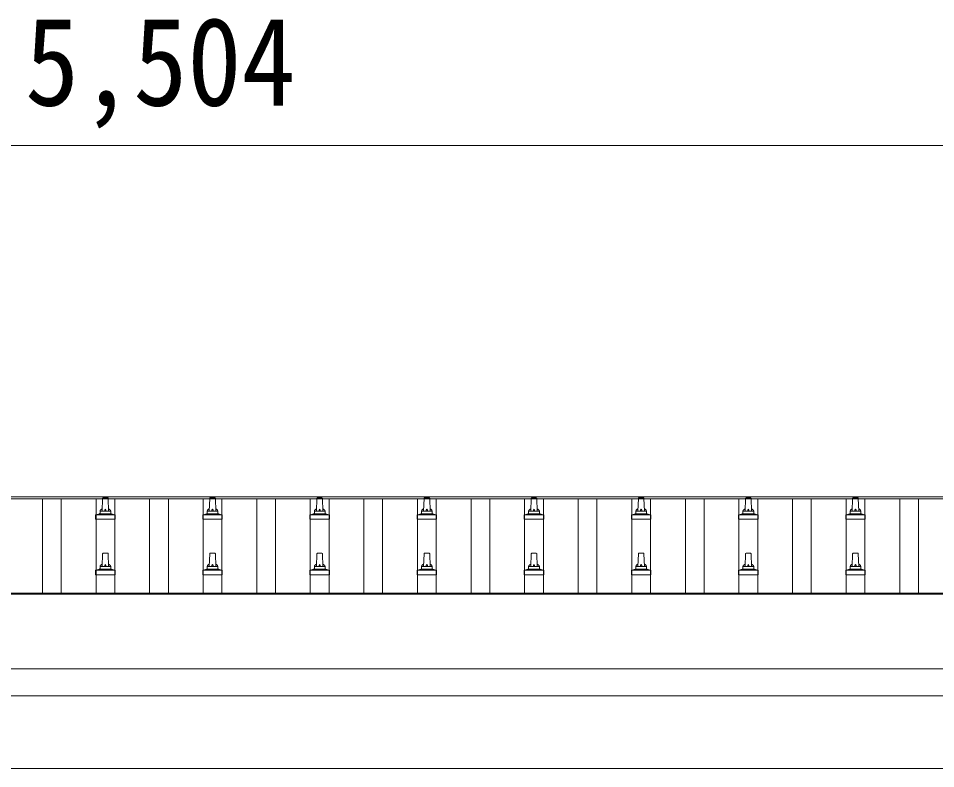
# Model space of a CAD drawing. Units: millimetres at full size, sheet at 1:50; details may follow other scales. Extents: x -14053 to 14053, y -9700 to 9700.
# Drawn here: x -4086 to -2374, y -1767 to -366 of the extents above; entities that cross this region are included whole.
import ezdxf
from ezdxf.enums import TextEntityAlignment as Align

# ---------------------------------------------------------------- set-up
doc = ezdxf.new("R2010")
doc.units = ezdxf.units.MM
doc.header["$LTSCALE"] = 50
for name, color, linetype, lineweight in [('0-1_Defpoints', 4, 'Continuous', 9), ('0-3_SHAPE', 5, 'Continuous', 5), ('0-6_PARTS1', 6, 'Continuous', 9)]:
    doc.layers.add(name, color=color, linetype=linetype, lineweight=lineweight)
doc.styles.add('ＭＳ ゴシック', font='')
doc.styles.get('ＭＳ ゴシック').set_extended_font_data('MS Gothic')

msp = doc.modelspace()

# ---------------------------------------------------------------- linework, layer by layer
at = {"layer": '0-1_Defpoints'}
for p, q in [((-6546.78, -1259.47), (-1100.78, -1259.47)), ((-6546.78, -1263.05), (-1100.78, -1263.05)), ((-6544.78, -1439.08), (-1102.78, -1439.08)), ((-6544.78, -1440.97), (-1102.78, -1440.97)), ((-1102.78, -1580.85), (-6544.78, -1580.85)), ((-6544.78, -1630.68), (-1102.78, -1630.68)), ((-6523.78, -1766.91), (-1217.82, -1766.91))]:
    msp.add_line(p, q, dxfattribs=at)
at = {"layer": '0-3_SHAPE', "color": 4, "lineweight": 9}
for p, q in [((-4041.28, -1439.08), (-4041.28, -1263.05)), ((-4006.28, -1439.08), (-4006.28, -1263.05)), ((-3941.28, -1439.08), (-3941.28, -1263.05)), ((-3906.28, -1439.08), (-3906.28, -1263.05)), ((-3841.28, -1439.08), (-3841.28, -1263.05)), ((-3806.28, -1439.08), (-3806.28, -1263.05)), ((-3741.28, -1439.08), (-3741.28, -1263.05)), ((-3706.28, -1439.08), (-3706.28, -1263.05)), ((-3641.28, -1439.08), (-3641.28, -1263.05)), ((-3606.28, -1439.08), (-3606.28, -1263.05)), ((-3541.28, -1439.08), (-3541.28, -1263.05)), ((-3506.28, -1439.08), (-3506.28, -1263.05)), ((-3441.28, -1439.08), (-3441.28, -1263.05)), ((-3406.28, -1439.08), (-3406.28, -1263.05)), ((-3341.28, -1439.08), (-3341.28, -1263.05)), ((-3306.28, -1439.08), (-3306.28, -1263.05)), ((-3241.28, -1439.08), (-3241.28, -1263.05)), ((-3206.28, -1439.08), (-3206.28, -1263.05)), ((-3141.28, -1439.08), (-3141.28, -1263.05)), ((-3106.28, -1439.08), (-3106.28, -1263.05)), ((-3041.28, -1439.08), (-3041.28, -1263.05)), ((-3006.28, -1439.08), (-3006.28, -1263.05)), ((-2941.28, -1439.08), (-2941.28, -1263.05)), ((-2906.28, -1439.08), (-2906.28, -1263.05)), ((-2841.28, -1439.08), (-2841.28, -1263.05)), ((-2806.28, -1439.08), (-2806.28, -1263.05)), ((-2741.28, -1439.08), (-2741.28, -1263.05)), ((-2706.28, -1439.08), (-2706.28, -1263.05)), ((-2641.28, -1439.08), (-2641.28, -1263.05)), ((-2606.28, -1439.08), (-2606.28, -1263.05)), ((-2541.28, -1439.08), (-2541.28, -1263.05)), ((-2506.28, -1439.08), (-2506.28, -1263.05)), ((-2441.28, -1439.08), (-2441.28, -1263.05)), ((-2406.28, -1439.08), (-2406.28, -1263.05))]:
    msp.add_line(p, q, dxfattribs=at)
at = {"layer": '0-3_SHAPE'}
for p, q in [((-3929.78, -1285.99), (-3929.05, -1262.46)), ((-3928.05, -1261.49), (-3919.5, -1261.49)), ((-3918.5, -1262.46), (-3917.78, -1285.99)), ((-3729.78, -1285.99), (-3729.05, -1262.46)), ((-3728.05, -1261.49), (-3719.5, -1261.49)), ((-3718.5, -1262.46), (-3717.78, -1285.99)), ((-3529.78, -1285.99), (-3529.05, -1262.46)), ((-3528.05, -1261.49), (-3519.5, -1261.49)), ((-3518.5, -1262.46), (-3517.78, -1285.99)), ((-3329.78, -1285.99), (-3329.05, -1262.46)), ((-3328.05, -1261.49), (-3319.5, -1261.49)), ((-3318.5, -1262.46), (-3317.78, -1285.99)), ((-3129.78, -1285.99), (-3129.05, -1262.46)), ((-3128.05, -1261.49), (-3119.5, -1261.49)), ((-3118.5, -1262.46), (-3117.78, -1285.99)), ((-2929.78, -1285.99), (-2929.05, -1262.46)), ((-2928.05, -1261.49), (-2919.5, -1261.49)), ((-2918.5, -1262.46), (-2917.78, -1285.99)), ((-2729.78, -1285.99), (-2729.05, -1262.46)), ((-2728.05, -1261.49), (-2719.5, -1261.49)), ((-2718.5, -1262.46), (-2717.78, -1285.99)), ((-2529.78, -1285.99), (-2529.05, -1262.46)), ((-2528.05, -1261.49), (-2519.5, -1261.49)), ((-2518.5, -1262.46), (-2517.78, -1285.99)), ((-3942.03, -1301.49), (-3942.03, -1293.77)), ((-3941.65, -1292.99), (-3905.91, -1292.99)), ((-3941.26, -1292.8), (-3934.54, -1291.17)), ((-3934.16, -1290.99), (-3913.4, -1290.99)), ((-3933.78, -1290.2), (-3933.78, -1285.99)), ((-3932.78, -1285.99), (-3914.78, -1285.99)), ((-3913.78, -1290.2), (-3913.78, -1285.99)), ((-3906.29, -1292.8), (-3913.01, -1291.17)), ((-3905.53, -1301.49), (-3905.53, -1293.77)), ((-3742.03, -1301.49), (-3742.03, -1293.77)), ((-3741.65, -1292.99), (-3705.91, -1292.99)), ((-3741.26, -1292.8), (-3734.54, -1291.17)), ((-3734.16, -1290.99), (-3713.4, -1290.99)), ((-3733.78, -1290.2), (-3733.78, -1285.99)), ((-3732.78, -1285.99), (-3714.78, -1285.99)), ((-3713.78, -1290.2), (-3713.78, -1285.99)), ((-3706.29, -1292.8), (-3713.01, -1291.17)), ((-3705.53, -1301.49), (-3705.53, -1293.77)), ((-3542.03, -1301.49), (-3542.03, -1293.77)), ((-3541.65, -1292.99), (-3505.91, -1292.99)), ((-3541.26, -1292.8), (-3534.54, -1291.17)), ((-3534.16, -1290.99), (-3513.4, -1290.99)), ((-3533.78, -1290.2), (-3533.78, -1285.99)), ((-3532.78, -1285.99), (-3514.78, -1285.99)), ((-3513.78, -1290.2), (-3513.78, -1285.99)), ((-3506.29, -1292.8), (-3513.01, -1291.17)), ((-3505.53, -1301.49), (-3505.53, -1293.77)), ((-3342.03, -1301.49), (-3342.03, -1293.77)), ((-3341.65, -1292.99), (-3305.91, -1292.99)), ((-3341.26, -1292.8), (-3334.54, -1291.17)), ((-3334.16, -1290.99), (-3313.4, -1290.99)), ((-3333.78, -1290.2), (-3333.78, -1285.99)), ((-3332.78, -1285.99), (-3314.78, -1285.99)), ((-3313.78, -1290.2), (-3313.78, -1285.99)), ((-3306.29, -1292.8), (-3313.01, -1291.17)), ((-3305.53, -1301.49), (-3305.53, -1293.77)), ((-3142.03, -1301.49), (-3142.03, -1293.77)), ((-3141.65, -1292.99), (-3105.91, -1292.99)), ((-3141.26, -1292.8), (-3134.54, -1291.17)), ((-3134.16, -1290.99), (-3113.4, -1290.99)), ((-3133.78, -1290.2), (-3133.78, -1285.99)), ((-3132.78, -1285.99), (-3114.78, -1285.99)), ((-3113.78, -1290.2), (-3113.78, -1285.99)), ((-3106.29, -1292.8), (-3113.01, -1291.17)), ((-3105.53, -1301.49), (-3105.53, -1293.77)), ((-2942.03, -1301.49), (-2942.03, -1293.77)), ((-2941.65, -1292.99), (-2905.91, -1292.99)), ((-2941.26, -1292.8), (-2934.54, -1291.17)), ((-2934.16, -1290.99), (-2913.4, -1290.99)), ((-2933.78, -1290.2), (-2933.78, -1285.99)), ((-2932.78, -1285.99), (-2914.78, -1285.99)), ((-2913.78, -1290.2), (-2913.78, -1285.99)), ((-2906.29, -1292.8), (-2913.01, -1291.17)), ((-2905.53, -1301.49), (-2905.53, -1293.77)), ((-2742.03, -1301.49), (-2742.03, -1293.77)), ((-2741.65, -1292.99), (-2705.91, -1292.99)), ((-2741.26, -1292.8), (-2734.54, -1291.17)), ((-2734.16, -1290.99), (-2713.4, -1290.99)), ((-2733.78, -1290.2), (-2733.78, -1285.99)), ((-2732.78, -1285.99), (-2714.78, -1285.99)), ((-2713.78, -1290.2), (-2713.78, -1285.99)), ((-2706.29, -1292.8), (-2713.01, -1291.17)), ((-2705.53, -1301.49), (-2705.53, -1293.77)), ((-2542.03, -1301.49), (-2542.03, -1293.77)), ((-2541.65, -1292.99), (-2505.91, -1292.99)), ((-2541.26, -1292.8), (-2534.54, -1291.17)), ((-2534.16, -1290.99), (-2513.4, -1290.99)), ((-2533.78, -1290.2), (-2533.78, -1285.99)), ((-2532.78, -1285.99), (-2514.78, -1285.99)), ((-2513.78, -1290.2), (-2513.78, -1285.99)), ((-2506.29, -1292.8), (-2513.01, -1291.17)), ((-2505.53, -1301.49), (-2505.53, -1293.77)), ((-3905.53, -1301.49), (-3942.03, -1301.49)), ((-3705.53, -1301.49), (-3742.03, -1301.49)), ((-3505.53, -1301.49), (-3542.03, -1301.49)), ((-3305.53, -1301.49), (-3342.03, -1301.49)), ((-3105.53, -1301.49), (-3142.03, -1301.49)), ((-2905.53, -1301.49), (-2942.03, -1301.49)), ((-2705.53, -1301.49), (-2742.03, -1301.49)), ((-2505.53, -1301.49), (-2542.03, -1301.49)), ((-3929.78, -1389.32), (-3929.05, -1365.79)), ((-3928.05, -1364.82), (-3919.5, -1364.82)), ((-3918.5, -1365.79), (-3917.78, -1389.32)), ((-3729.78, -1389.32), (-3729.05, -1365.79)), ((-3728.05, -1364.82), (-3719.5, -1364.82)), ((-3718.5, -1365.79), (-3717.78, -1389.32)), ((-3529.78, -1389.32), (-3529.05, -1365.79)), ((-3528.05, -1364.82), (-3519.5, -1364.82)), ((-3518.5, -1365.79), (-3517.78, -1389.32)), ((-3329.78, -1389.32), (-3329.05, -1365.79)), ((-3328.05, -1364.82), (-3319.5, -1364.82)), ((-3318.5, -1365.79), (-3317.78, -1389.32)), ((-3129.78, -1389.32), (-3129.05, -1365.79)), ((-3128.05, -1364.82), (-3119.5, -1364.82)), ((-3118.5, -1365.79), (-3117.78, -1389.32)), ((-2929.78, -1389.32), (-2929.05, -1365.79)), ((-2928.05, -1364.82), (-2919.5, -1364.82)), ((-2918.5, -1365.79), (-2917.78, -1389.32)), ((-2729.78, -1389.32), (-2729.05, -1365.79)), ((-2728.05, -1364.82), (-2719.5, -1364.82)), ((-2718.5, -1365.79), (-2717.78, -1389.32)), ((-2529.78, -1389.32), (-2529.05, -1365.79)), ((-2528.05, -1364.82), (-2519.5, -1364.82)), ((-2518.5, -1365.79), (-2517.78, -1389.32)), ((-3942.03, -1404.82), (-3942.03, -1397.11)), ((-3941.65, -1396.32), (-3905.91, -1396.32)), ((-3941.26, -1396.13), (-3934.54, -1394.5)), ((-3934.16, -1394.32), (-3913.4, -1394.32)), ((-3933.78, -1393.53), (-3933.78, -1389.32)), ((-3932.78, -1389.32), (-3914.78, -1389.32)), ((-3913.78, -1393.53), (-3913.78, -1389.32)), ((-3906.29, -1396.13), (-3913.01, -1394.5)), ((-3905.53, -1404.82), (-3905.53, -1397.11)), ((-3742.03, -1404.82), (-3742.03, -1397.11)), ((-3741.65, -1396.32), (-3705.91, -1396.32)), ((-3741.26, -1396.13), (-3734.54, -1394.5)), ((-3734.16, -1394.32), (-3713.4, -1394.32)), ((-3733.78, -1393.53), (-3733.78, -1389.32)), ((-3732.78, -1389.32), (-3714.78, -1389.32)), ((-3713.78, -1393.53), (-3713.78, -1389.32)), ((-3706.29, -1396.13), (-3713.01, -1394.5)), ((-3705.53, -1404.82), (-3705.53, -1397.11)), ((-3542.03, -1404.82), (-3542.03, -1397.11)), ((-3541.65, -1396.32), (-3505.91, -1396.32)), ((-3541.26, -1396.13), (-3534.54, -1394.5)), ((-3534.16, -1394.32), (-3513.4, -1394.32)), ((-3533.78, -1393.53), (-3533.78, -1389.32)), ((-3532.78, -1389.32), (-3514.78, -1389.32)), ((-3513.78, -1393.53), (-3513.78, -1389.32)), ((-3506.29, -1396.13), (-3513.01, -1394.5)), ((-3505.53, -1404.82), (-3505.53, -1397.11)), ((-3342.03, -1404.82), (-3342.03, -1397.11)), ((-3341.65, -1396.32), (-3305.91, -1396.32)), ((-3341.26, -1396.13), (-3334.54, -1394.5)), ((-3334.16, -1394.32), (-3313.4, -1394.32)), ((-3333.78, -1393.53), (-3333.78, -1389.32)), ((-3332.78, -1389.32), (-3314.78, -1389.32)), ((-3313.78, -1393.53), (-3313.78, -1389.32)), ((-3306.29, -1396.13), (-3313.01, -1394.5)), ((-3305.53, -1404.82), (-3305.53, -1397.11)), ((-3142.03, -1404.82), (-3142.03, -1397.11)), ((-3141.65, -1396.32), (-3105.91, -1396.32)), ((-3141.26, -1396.13), (-3134.54, -1394.5)), ((-3134.16, -1394.32), (-3113.4, -1394.32)), ((-3133.78, -1393.53), (-3133.78, -1389.32)), ((-3132.78, -1389.32), (-3114.78, -1389.32)), ((-3113.78, -1393.53), (-3113.78, -1389.32)), ((-3106.29, -1396.13), (-3113.01, -1394.5)), ((-3105.53, -1404.82), (-3105.53, -1397.11)), ((-2942.03, -1404.82), (-2942.03, -1397.11)), ((-2941.65, -1396.32), (-2905.91, -1396.32)), ((-2941.26, -1396.13), (-2934.54, -1394.5)), ((-2934.16, -1394.32), (-2913.4, -1394.32)), ((-2933.78, -1393.53), (-2933.78, -1389.32)), ((-2932.78, -1389.32), (-2914.78, -1389.32)), ((-2913.78, -1393.53), (-2913.78, -1389.32)), ((-2906.29, -1396.13), (-2913.01, -1394.5)), ((-2905.53, -1404.82), (-2905.53, -1397.11)), ((-2742.03, -1404.82), (-2742.03, -1397.11)), ((-2741.65, -1396.32), (-2705.91, -1396.32)), ((-2741.26, -1396.13), (-2734.54, -1394.5)), ((-2734.16, -1394.32), (-2713.4, -1394.32)), ((-2733.78, -1393.53), (-2733.78, -1389.32)), ((-2732.78, -1389.32), (-2714.78, -1389.32)), ((-2713.78, -1393.53), (-2713.78, -1389.32)), ((-2706.29, -1396.13), (-2713.01, -1394.5)), ((-2705.53, -1404.82), (-2705.53, -1397.11)), ((-2542.03, -1404.82), (-2542.03, -1397.11)), ((-2541.65, -1396.32), (-2505.91, -1396.32)), ((-2541.26, -1396.13), (-2534.54, -1394.5)), ((-2534.16, -1394.32), (-2513.4, -1394.32)), ((-2533.78, -1393.53), (-2533.78, -1389.32)), ((-2532.78, -1389.32), (-2514.78, -1389.32)), ((-2513.78, -1393.53), (-2513.78, -1389.32)), ((-2506.29, -1396.13), (-2513.01, -1394.5)), ((-2505.53, -1404.82), (-2505.53, -1397.11)), ((-3905.53, -1404.82), (-3942.03, -1404.82)), ((-3705.53, -1404.82), (-3742.03, -1404.82)), ((-3505.53, -1404.82), (-3542.03, -1404.82)), ((-3305.53, -1404.82), (-3342.03, -1404.82)), ((-3105.53, -1404.82), (-3142.03, -1404.82)), ((-2905.53, -1404.82), (-2942.03, -1404.82)), ((-2705.53, -1404.82), (-2742.03, -1404.82)), ((-2505.53, -1404.82), (-2542.03, -1404.82))]:
    msp.add_line(p, q, dxfattribs=at)
for centre, radius, start, end in [((-3928.05, -1262.49), 1, 90, 178.60509), ((-3919.5, -1262.49), 1, 1.39491, 90), ((-3728.05, -1262.49), 1, 90, 178.60509), ((-3719.5, -1262.49), 1, 1.39491, 90), ((-3528.05, -1262.49), 1, 90, 178.60509), ((-3519.5, -1262.49), 1, 1.39491, 90), ((-3328.05, -1262.49), 1, 90, 178.60509), ((-3319.5, -1262.49), 1, 1.39491, 90), ((-3128.05, -1262.49), 1, 90, 178.60509), ((-3119.5, -1262.49), 1, 1.39491, 90), ((-2928.05, -1262.49), 1, 90, 178.60509), ((-2919.5, -1262.49), 1, 1.39491, 90), ((-2728.05, -1262.49), 1, 90, 178.60509), ((-2719.5, -1262.49), 1, 1.39491, 90), ((-2528.05, -1262.49), 1, 90, 178.60509), ((-2519.5, -1262.49), 1, 1.39491, 90), ((-3929.69, -1286.62), 4.13, 90, 171.17633), ((-3920.45, -1285.99), 4.83, 133.60282, 180), ((-3927.11, -1285.99), 4.83, 0, 46.39718), ((-3917.86, -1286.62), 4.13, 8.82367, 90), ((-3729.69, -1286.62), 4.13, 90, 171.17633), ((-3720.45, -1285.99), 4.83, 133.60282, 180), ((-3727.11, -1285.99), 4.83, 0, 46.39718), ((-3717.86, -1286.62), 4.13, 8.82367, 90), ((-3529.69, -1286.62), 4.13, 90, 171.17633), ((-3520.45, -1285.99), 4.83, 133.60282, 180), ((-3527.11, -1285.99), 4.83, 0, 46.39718), ((-3517.86, -1286.62), 4.13, 8.82367, 90), ((-3329.69, -1286.62), 4.13, 90, 171.17633), ((-3320.45, -1285.99), 4.83, 133.60282, 180), ((-3327.11, -1285.99), 4.83, 0, 46.39718), ((-3317.86, -1286.62), 4.13, 8.82367, 90), ((-3129.69, -1286.62), 4.13, 90, 171.17633), ((-3120.45, -1285.99), 4.83, 133.60282, 180), ((-3127.11, -1285.99), 4.83, 0, 46.39718), ((-3117.86, -1286.62), 4.13, 8.82367, 90), ((-2929.69, -1286.62), 4.13, 90, 171.17633), ((-2920.45, -1285.99), 4.83, 133.60282, 180), ((-2927.11, -1285.99), 4.83, 0, 46.39718), ((-2917.86, -1286.62), 4.13, 8.82367, 90), ((-2729.69, -1286.62), 4.13, 90, 171.17633), ((-2720.45, -1285.99), 4.83, 133.60282, 180), ((-2727.11, -1285.99), 4.83, 0, 46.39718), ((-2717.86, -1286.62), 4.13, 8.82367, 90), ((-2529.69, -1286.62), 4.13, 90, 171.17633), ((-2520.45, -1285.99), 4.83, 133.60282, 180), ((-2527.11, -1285.99), 4.83, 0, 46.39718), ((-2517.86, -1286.62), 4.13, 8.82367, 90), ((-3941.03, -1293.77), 1, 103.62699, 180), ((-3934.78, -1290.2), 1, 283.62699, 0), ((-3932.78, -1286.99), 1, 90, 180), ((-3914.78, -1286.99), 1, 0, 90), ((-3912.78, -1290.2), 1, 180, 256.37301), ((-3906.53, -1293.77), 1, 0, 76.37301), ((-3741.03, -1293.77), 1, 103.62699, 180), ((-3734.78, -1290.2), 1, 283.62699, 0), ((-3732.78, -1286.99), 1, 90, 180), ((-3714.78, -1286.99), 1, 0, 90), ((-3712.78, -1290.2), 1, 180, 256.37301), ((-3706.53, -1293.77), 1, 0, 76.37301), ((-3541.03, -1293.77), 1, 103.62699, 180), ((-3534.78, -1290.2), 1, 283.62699, 0), ((-3532.78, -1286.99), 1, 90, 180), ((-3514.78, -1286.99), 1, 0, 90), ((-3512.78, -1290.2), 1, 180, 256.37301), ((-3506.53, -1293.77), 1, 0, 76.37301), ((-3341.03, -1293.77), 1, 103.62699, 180), ((-3334.78, -1290.2), 1, 283.62699, 0), ((-3332.78, -1286.99), 1, 90, 180), ((-3314.78, -1286.99), 1, 0, 90), ((-3312.78, -1290.2), 1, 180, 256.37301), ((-3306.53, -1293.77), 1, 0, 76.37301), ((-3141.03, -1293.77), 1, 103.62699, 180), ((-3134.78, -1290.2), 1, 283.62699, 0), ((-3132.78, -1286.99), 1, 90, 180), ((-3114.78, -1286.99), 1, 0, 90), ((-3112.78, -1290.2), 1, 180, 256.37301), ((-3106.53, -1293.77), 1, 0, 76.37301), ((-2941.03, -1293.77), 1, 103.62699, 180), ((-2934.78, -1290.2), 1, 283.62699, 0), ((-2932.78, -1286.99), 1, 90, 180), ((-2914.78, -1286.99), 1, 0, 90), ((-2912.78, -1290.2), 1, 180, 256.37301), ((-2906.53, -1293.77), 1, 0, 76.37301), ((-2741.03, -1293.77), 1, 103.62699, 180), ((-2734.78, -1290.2), 1, 283.62699, 0), ((-2732.78, -1286.99), 1, 90, 180), ((-2714.78, -1286.99), 1, 0, 90), ((-2712.78, -1290.2), 1, 180, 256.37301), ((-2706.53, -1293.77), 1, 0, 76.37301), ((-2541.03, -1293.77), 1, 103.62699, 180), ((-2534.78, -1290.2), 1, 283.62699, 0), ((-2532.78, -1286.99), 1, 90, 180), ((-2514.78, -1286.99), 1, 0, 90), ((-2512.78, -1290.2), 1, 180, 256.37301), ((-2506.53, -1293.77), 1, 0, 76.37301), ((-3928.05, -1365.82), 1, 90, 178.60509), ((-3919.5, -1365.82), 1, 1.39491, 90), ((-3728.05, -1365.82), 1, 90, 178.60509), ((-3719.5, -1365.82), 1, 1.39491, 90), ((-3528.05, -1365.82), 1, 90, 178.60509), ((-3519.5, -1365.82), 1, 1.39491, 90), ((-3328.05, -1365.82), 1, 90, 178.60509), ((-3319.5, -1365.82), 1, 1.39491, 90), ((-3128.05, -1365.82), 1, 90, 178.60509), ((-3119.5, -1365.82), 1, 1.39491, 90), ((-2928.05, -1365.82), 1, 90, 178.60509), ((-2919.5, -1365.82), 1, 1.39491, 90), ((-2728.05, -1365.82), 1, 90, 178.60509), ((-2719.5, -1365.82), 1, 1.39491, 90), ((-2528.05, -1365.82), 1, 90, 178.60509), ((-2519.5, -1365.82), 1, 1.39491, 90), ((-3929.69, -1389.95), 4.13, 90, 171.17633), ((-3920.45, -1389.32), 4.83, 133.60282, 180), ((-3927.11, -1389.32), 4.83, 0, 46.39718), ((-3917.86, -1389.95), 4.13, 8.82367, 90), ((-3729.69, -1389.95), 4.13, 90, 171.17633), ((-3720.45, -1389.32), 4.83, 133.60282, 180), ((-3727.11, -1389.32), 4.83, 0, 46.39718), ((-3717.86, -1389.95), 4.13, 8.82367, 90), ((-3529.69, -1389.95), 4.13, 90, 171.17633), ((-3520.45, -1389.32), 4.83, 133.60282, 180), ((-3527.11, -1389.32), 4.83, 0, 46.39718), ((-3517.86, -1389.95), 4.13, 8.82367, 90), ((-3329.69, -1389.95), 4.13, 90, 171.17633), ((-3320.45, -1389.32), 4.83, 133.60282, 180), ((-3327.11, -1389.32), 4.83, 0, 46.39718), ((-3317.86, -1389.95), 4.13, 8.82367, 90), ((-3129.69, -1389.95), 4.13, 90, 171.17633), ((-3120.45, -1389.32), 4.83, 133.60282, 180), ((-3127.11, -1389.32), 4.83, 0, 46.39718), ((-3117.86, -1389.95), 4.13, 8.82367, 90), ((-2929.69, -1389.95), 4.13, 90, 171.17633), ((-2920.45, -1389.32), 4.83, 133.60282, 180), ((-2927.11, -1389.32), 4.83, 0, 46.39718), ((-2917.86, -1389.95), 4.13, 8.82367, 90), ((-2729.69, -1389.95), 4.13, 90, 171.17633), ((-2720.45, -1389.32), 4.83, 133.60282, 180), ((-2727.11, -1389.32), 4.83, 0, 46.39718), ((-2717.86, -1389.95), 4.13, 8.82367, 90), ((-2529.69, -1389.95), 4.13, 90, 171.17633), ((-2520.45, -1389.32), 4.83, 133.60282, 180), ((-2527.11, -1389.32), 4.83, 0, 46.39718), ((-2517.86, -1389.95), 4.13, 8.82367, 90), ((-3941.03, -1397.11), 1, 103.62699, 180), ((-3934.78, -1393.53), 1, 283.62699, 0), ((-3932.78, -1390.32), 1, 90, 180), ((-3914.78, -1390.32), 1, 0, 90), ((-3912.78, -1393.53), 1, 180, 256.37301), ((-3906.53, -1397.11), 1, 0, 76.37301), ((-3741.03, -1397.11), 1, 103.62699, 180), ((-3734.78, -1393.53), 1, 283.62699, 0), ((-3732.78, -1390.32), 1, 90, 180), ((-3714.78, -1390.32), 1, 0, 90), ((-3712.78, -1393.53), 1, 180, 256.37301), ((-3706.53, -1397.11), 1, 0, 76.37301), ((-3541.03, -1397.11), 1, 103.62699, 180), ((-3534.78, -1393.53), 1, 283.62699, 0), ((-3532.78, -1390.32), 1, 90, 180), ((-3514.78, -1390.32), 1, 0, 90), ((-3512.78, -1393.53), 1, 180, 256.37301), ((-3506.53, -1397.11), 1, 0, 76.37301), ((-3341.03, -1397.11), 1, 103.62699, 180), ((-3334.78, -1393.53), 1, 283.62699, 0), ((-3332.78, -1390.32), 1, 90, 180), ((-3314.78, -1390.32), 1, 0, 90), ((-3312.78, -1393.53), 1, 180, 256.37301), ((-3306.53, -1397.11), 1, 0, 76.37301), ((-3141.03, -1397.11), 1, 103.62699, 180), ((-3134.78, -1393.53), 1, 283.62699, 0), ((-3132.78, -1390.32), 1, 90, 180), ((-3114.78, -1390.32), 1, 0, 90), ((-3112.78, -1393.53), 1, 180, 256.37301), ((-3106.53, -1397.11), 1, 0, 76.37301), ((-2941.03, -1397.11), 1, 103.62699, 180), ((-2934.78, -1393.53), 1, 283.62699, 0), ((-2932.78, -1390.32), 1, 90, 180), ((-2914.78, -1390.32), 1, 0, 90), ((-2912.78, -1393.53), 1, 180, 256.37301), ((-2906.53, -1397.11), 1, 0, 76.37301), ((-2741.03, -1397.11), 1, 103.62699, 180), ((-2734.78, -1393.53), 1, 283.62699, 0), ((-2732.78, -1390.32), 1, 90, 180), ((-2714.78, -1390.32), 1, 0, 90), ((-2712.78, -1393.53), 1, 180, 256.37301), ((-2706.53, -1397.11), 1, 0, 76.37301), ((-2541.03, -1397.11), 1, 103.62699, 180), ((-2534.78, -1393.53), 1, 283.62699, 0), ((-2532.78, -1390.32), 1, 90, 180), ((-2514.78, -1390.32), 1, 0, 90), ((-2512.78, -1393.53), 1, 180, 256.37301), ((-2506.53, -1397.11), 1, 0, 76.37301)]:
    msp.add_arc(centre, radius, start, end, dxfattribs=at)
at = {"layer": '0-6_PARTS1'}
msp.add_line((-6575.78, -603.76), (-1071.78, -603.76), dxfattribs=at)

# ---------------------------------------------------------------- texts
at = {"layer": '0-6_PARTS1', "color": 7, "style": 'ＭＳ ゴシック', "width": 0.9}
msp.add_text('5,504', height=165, dxfattribs=at).set_placement((-4073.78, -578.76), align=Align.BOTTOM_LEFT)

doc.saveas('drawing.dxf')
